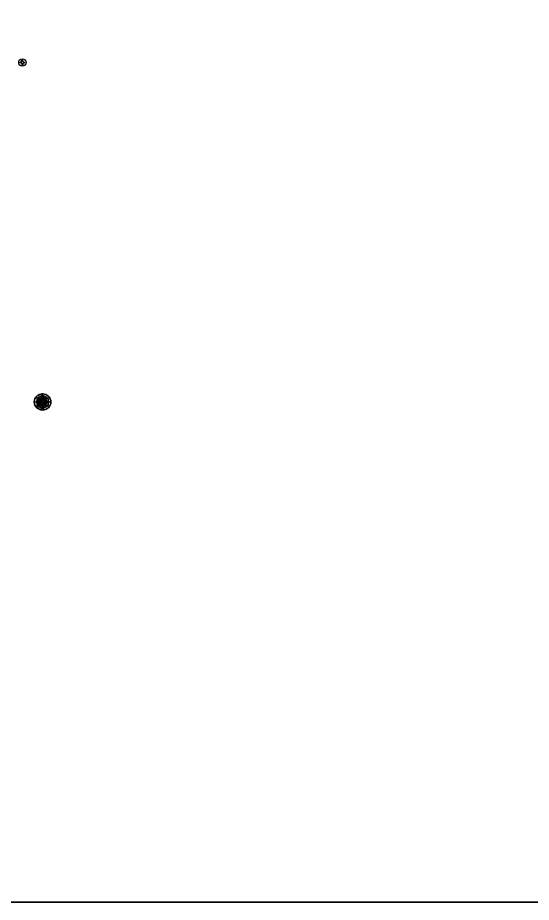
# Model space of a CAD drawing. Header units: millimetres. Extents: x -29692 to 34729, y -8412 to 43293.
# Drawn here: x -16300 to -15734, y 0 to 974 of the extents above; entities that cross this region are included whole.
import ezdxf

# ---------------------------------------------------------------- set-up
doc = ezdxf.new("R2010")
doc.units = ezdxf.units.MM
doc.linetypes.add('JIS_02_4.0', pattern=[5.5, 4, -1.5])
doc.layers.get('Defpoints').update_dxf_attribs({"color": 4, "lineweight": 35})
doc.layers.add('_0_023 _Линия_04', color=96, linetype='JIS_02_4.0', lineweight=9, plot=False)

# ---------------------------------------------------------------- blocks, each defined once
blk = doc.blocks.new('4.2')
at = {"color": 0, "linetype": 'ByBlock', "lineweight": -2}
for p, q in [((-2.5, -0.5), (-2.5, 0.5)), ((-1.5, 0.5), (-2.5, 0.5)), ((-1.5, -0.5), (-1.5, 0.5)), ((-0.5, 2.5), (0.5, 2.5)), ((-0.5, 1.5), (-0.5, 2.5)), ((-0.5, 1.5), (0.5, 1.5)), ((0.5, 1.5), (0.5, 2.5)), ((1.5, 0.5), (1.5, -0.5)), ((1.5, 0.5), (2.5, 0.5)), ((2.5, 0.5), (2.5, -0.5)), ((-1.5, -0.5), (-2.5, -0.5)), ((0.5, -1.5), (-0.5, -1.5)), ((-0.5, -1.5), (-0.5, -2.5)), ((0.5, -2.5), (-0.5, -2.5)), ((0.5, -1.5), (0.5, -2.5)), ((1.5, -0.5), (2.5, -0.5))]:
    blk.add_line(p, q, dxfattribs=at)
blk.add_circle((0, 0), 4.05, dxfattribs=at)
for centre, start, end in [((-1.5, 1.5), 270, 0), ((1.5, 1.5), 180, 270), ((-1.5, -1.5), 0, 90), ((1.5, -1.5), 90, 180)]:
    blk.add_arc(centre, 1, start, end, dxfattribs=at)
blk = doc.blocks.new('WURTH W-UR F 10x80 Top')
at = {"color": 0, "linetype": 'ByBlock', "lineweight": -2}
for p, q in [((0, 7.51), (-6.5, 3.75)), ((-6.5, 3.75), (-6.5, -3.75)), ((-5.69, 0.6), (-5.69, -0.6)), ((-5.69, 0.6), (-4.71, 0.6)), ((-4.84, 0.55), (-5.69, 0.55)), ((-4.88, 0.6), (-4.88, -0.6)), ((-2.47, 0.4), (-4.86, 0.4)), ((-3.1, 1.62), (-4.6, 1.62)), ((-3.04, 1.74), (-4.55, 1.74)), ((-3.02, 1.77), (-4.54, 1.77)), ((-2.64, 2.3), (-4.3, 2.3)), ((-2.49, 2.46), (-4.21, 2.46)), ((-2.45, 2.5), (-4.19, 2.5)), ((2.56, 4.15), (-2.56, 4.15)), ((-1.1, 4.75), (1.1, 4.75)), ((-0.6, 5.69), (-0.6, 4.15)), ((0.6, 5.69), (-0.6, 5.69)), ((0.6, 4.87), (-0.6, 4.87)), ((-0.55, 4.84), (-0.55, 5.69)), ((-0.03, 2.8), (0.02, 2.8)), ((0, -9.56), (0, 9.55)), ((6.5, 3.75), (0, 7.51)), ((0.55, 4.84), (0.55, 5.69)), ((0.6, 5.69), (0.6, 4.15)), ((4.19, 2.5), (2.45, 2.5)), ((4.86, 0.4), (2.47, 0.4)), ((4.21, 2.46), (2.49, 2.46)), ((4.3, 2.3), (2.64, 2.3)), ((4.54, 1.77), (3.02, 1.77)), ((4.55, 1.74), (3.04, 1.74)), ((4.6, 1.62), (3.1, 1.62)), ((4.71, 0.6), (5.69, 0.6)), ((5.69, 0.55), (4.84, 0.55)), ((4.87, 0.6), (4.87, -0.6)), ((5.69, 0.6), (5.69, -0.6)), ((6.5, -3.75), (6.5, 3.75)), ((-9.56, 0), (9.55, 0)), ((-6.5, -3.75), (0, -7.51)), ((-4.84, -0.55), (-5.69, -0.55)), ((-5.69, -0.6), (-4.71, -0.6)), ((-4.86, -0.4), (-2.47, -0.4)), ((-3.1, -1.62), (-4.6, -1.62)), ((-3.04, -1.74), (-4.55, -1.74)), ((-4.54, -1.77), (-3.02, -1.77)), ((-2.64, -2.3), (-4.3, -2.3)), ((-2.49, -2.46), (-4.21, -2.46)), ((-4.19, -2.5), (-2.45, -2.5)), ((2.56, -4.15), (-2.56, -4.15)), ((1.1, -4.75), (-1.1, -4.75)), ((-0.6, -4.15), (-0.6, -5.69)), ((0.6, -4.88), (-0.6, -4.88)), ((0.6, -5.69), (-0.6, -5.69)), ((-0.55, -5.69), (-0.55, -4.84)), ((0.03, -2.8), (-0.02, -2.8)), ((0, -7.51), (6.5, -3.75)), ((0.55, -5.69), (0.55, -4.84)), ((0.6, -4.15), (0.6, -5.69)), ((2.45, -2.5), (4.19, -2.5)), ((2.47, -0.4), (4.86, -0.4)), ((4.21, -2.46), (2.49, -2.46)), ((4.3, -2.3), (2.64, -2.3)), ((3.02, -1.77), (4.54, -1.77)), ((4.55, -1.74), (3.04, -1.74)), ((4.6, -1.62), (3.1, -1.62)), ((4.71, -0.6), (5.69, -0.6)), ((5.69, -0.55), (4.84, -0.55))]:
    blk.add_line(p, q, dxfattribs=at)
for points in [[(-2.42, 1.4), (-2.43, 1.4), (-2.46, 1.32), (-2.49, 1.24), (-2.5, 1.15), (-2.5, 1.07), (-2.48, 0.98), (-2.46, 0.9), (-2.41, 0.82), (-2.36, 0.75), (-2.32, 0.71)], [(-1.78, 1.66), (-1.93, 1.68), (-2.04, 1.67), (-2.14, 1.64), (-2.23, 1.6), (-2.31, 1.54), (-2.37, 1.48), (-2.42, 1.4)], [(-2.32, -0.71), (-2.22, -0.6), (-2.13, -0.46), (-2.08, -0.34), (-2.04, -0.2), (-2.02, -0.06), (-2.02, 0.09), (-2.04, 0.21), (-2.07, 0.33), (-2.12, 0.45), (-2.19, 0.55), (-2.32, 0.71)], [(-1.78, 1.66), (-1.63, 1.62), (-1.47, 1.62), (-1.33, 1.63), (-1.19, 1.66), (-1.06, 1.72), (-0.94, 1.79), (-0.84, 1.87), (-0.75, 1.96), (-0.68, 2.06), (-0.61, 2.17), (-0.54, 2.37)], [(0, 2.8), (0, 2.8), (-0.09, 2.79), (-0.17, 2.77), (-0.25, 2.74), (-0.32, 2.7), (-0.39, 2.64), (-0.45, 2.58), (-0.49, 2.5), (-0.53, 2.42), (-0.54, 2.37)], [(0.54, 2.37), (0.49, 2.52), (0.43, 2.6), (0.35, 2.68), (0.27, 2.73), (0.18, 2.77), (0.09, 2.79), (0, 2.8)], [(0.54, 2.37), (0.59, 2.22), (0.67, 2.08), (0.75, 1.97), (0.84, 1.87), (0.96, 1.78), (1.09, 1.71), (1.2, 1.66), (1.32, 1.63), (1.45, 1.62), (1.57, 1.62), (1.78, 1.66)], [(2.42, 1.4), (2.33, 1.53), (2.26, 1.58), (2.19, 1.62), (2.11, 1.65), (2.03, 1.67), (1.94, 1.68), (1.85, 1.67), (1.78, 1.66)], [(2.32, 0.71), (2.22, 0.6), (2.13, 0.46), (2.08, 0.34), (2.04, 0.2), (2.02, 0.06), (2.02, -0.09), (2.04, -0.21), (2.07, -0.33), (2.12, -0.45), (2.19, -0.55), (2.32, -0.71)], [(2.32, 0.71), (2.41, 0.82), (2.46, 0.91), (2.49, 1.02), (2.5, 1.11), (2.49, 1.22), (2.47, 1.3), (2.43, 1.39), (2.42, 1.4)], [(-2.32, -0.71), (-2.41, -0.82), (-2.46, -0.91), (-2.49, -1.02), (-2.5, -1.11), (-2.49, -1.22), (-2.47, -1.3), (-2.43, -1.39), (-2.42, -1.4)], [(-2.42, -1.4), (-2.33, -1.53), (-2.26, -1.58), (-2.19, -1.62), (-2.11, -1.65), (-2.03, -1.67), (-1.94, -1.68), (-1.85, -1.67), (-1.78, -1.66)], [(-0.54, -2.37), (-0.59, -2.22), (-0.67, -2.08), (-0.75, -1.97), (-0.84, -1.87), (-0.96, -1.78), (-1.09, -1.71), (-1.2, -1.66), (-1.32, -1.63), (-1.45, -1.62), (-1.57, -1.62), (-1.78, -1.66)], [(-0.54, -2.37), (-0.49, -2.52), (-0.43, -2.6), (-0.35, -2.68), (-0.27, -2.73), (-0.18, -2.77), (-0.09, -2.79), (0, -2.8)], [(0, -2.8), (0, -2.8), (0.09, -2.79), (0.17, -2.77), (0.25, -2.74), (0.32, -2.7), (0.39, -2.64), (0.45, -2.58), (0.49, -2.5), (0.53, -2.42), (0.54, -2.37)], [(1.78, -1.66), (1.63, -1.62), (1.47, -1.62), (1.33, -1.63), (1.19, -1.66), (1.06, -1.72), (0.94, -1.79), (0.84, -1.87), (0.75, -1.96), (0.68, -2.06), (0.61, -2.17), (0.54, -2.37)], [(1.78, -1.66), (1.93, -1.68), (2.04, -1.67), (2.14, -1.64), (2.23, -1.6), (2.31, -1.54), (2.37, -1.48), (2.42, -1.4)], [(2.42, -1.4), (2.43, -1.4), (2.46, -1.32), (2.49, -1.24), (2.5, -1.15), (2.5, -1.07), (2.48, -0.98), (2.46, -0.9), (2.41, -0.82), (2.36, -0.75), (2.32, -0.71)]]:
    blk.add_lwpolyline(points, dxfattribs=at)
for radius in [9.1, 8.75, 6.5, 4.87, 3.5, 3.5, 2.8]:
    blk.add_circle((0, 0), radius, dxfattribs=at)
for radius, start, end in [(4.75, 97.25675, 262.74325), (4.62, 4.96151, 175.03849), (3.13, 7.35404, 172.64596), (2.5, 9.2069, 170.7931), (1.91, 75, 15), (4.75, 277.25675, 82.74325), (4.62, 184.96151, 355.03849), (3.13, 187.35404, 352.64596), (2.5, 189.2069, 350.7931)]:
    blk.add_arc((0, 0), radius, start, end, dxfattribs=at)
blk = doc.blocks.new('WURTH_W-UR_F_10x80_p')
at = {"color": 0, "linetype": 'ByBlock', "lineweight": -2}
for p, q in [((0, 7.51), (-6.5, 3.75)), ((-6.5, 3.75), (-6.5, -3.75)), ((-5.69, 0.6), (-5.69, -0.6)), ((-5.69, 0.6), (-4.71, 0.6)), ((-4.84, 0.55), (-5.69, 0.55)), ((-4.88, 0.6), (-4.88, -0.6)), ((-2.47, 0.4), (-4.86, 0.4)), ((-3.1, 1.62), (-4.6, 1.62)), ((-3.04, 1.74), (-4.55, 1.74)), ((-3.02, 1.77), (-4.54, 1.77)), ((-2.64, 2.3), (-4.3, 2.3)), ((-2.49, 2.46), (-4.21, 2.46)), ((-2.45, 2.5), (-4.19, 2.5)), ((2.56, 4.15), (-2.56, 4.15)), ((-1.1, 4.75), (1.1, 4.75)), ((-0.6, 5.69), (-0.6, 4.15)), ((0.6, 5.69), (-0.6, 5.69)), ((0.6, 4.87), (-0.6, 4.87)), ((-0.55, 4.84), (-0.55, 5.69)), ((-0.03, 2.8), (0.02, 2.8)), ((0, -9.56), (0, 9.55)), ((6.5, 3.75), (0, 7.51)), ((0.55, 4.84), (0.55, 5.69)), ((0.6, 5.69), (0.6, 4.15)), ((4.19, 2.5), (2.45, 2.5)), ((4.86, 0.4), (2.47, 0.4)), ((4.21, 2.46), (2.49, 2.46)), ((4.3, 2.3), (2.64, 2.3)), ((4.54, 1.77), (3.02, 1.77)), ((4.55, 1.74), (3.04, 1.74)), ((4.6, 1.62), (3.1, 1.62)), ((4.71, 0.6), (5.69, 0.6)), ((5.69, 0.55), (4.84, 0.55)), ((4.87, 0.6), (4.87, -0.6)), ((5.69, 0.6), (5.69, -0.6)), ((6.5, -3.75), (6.5, 3.75)), ((-9.56, 0), (9.55, 0)), ((-6.5, -3.75), (0, -7.51)), ((-4.84, -0.55), (-5.69, -0.55)), ((-5.69, -0.6), (-4.71, -0.6)), ((-4.86, -0.4), (-2.47, -0.4)), ((-3.1, -1.62), (-4.6, -1.62)), ((-3.04, -1.74), (-4.55, -1.74)), ((-4.54, -1.77), (-3.02, -1.77)), ((-2.64, -2.3), (-4.3, -2.3)), ((-2.49, -2.46), (-4.21, -2.46)), ((-4.19, -2.5), (-2.45, -2.5)), ((2.56, -4.15), (-2.56, -4.15)), ((1.1, -4.75), (-1.1, -4.75)), ((-0.6, -4.15), (-0.6, -5.69)), ((0.6, -4.88), (-0.6, -4.88)), ((0.6, -5.69), (-0.6, -5.69)), ((-0.55, -5.69), (-0.55, -4.84)), ((0.03, -2.8), (-0.02, -2.8)), ((0, -7.51), (6.5, -3.75)), ((0.55, -5.69), (0.55, -4.84)), ((0.6, -4.15), (0.6, -5.69)), ((2.45, -2.5), (4.19, -2.5)), ((2.47, -0.4), (4.86, -0.4)), ((4.21, -2.46), (2.49, -2.46)), ((4.3, -2.3), (2.64, -2.3)), ((3.02, -1.77), (4.54, -1.77)), ((4.55, -1.74), (3.04, -1.74)), ((4.6, -1.62), (3.1, -1.62)), ((4.71, -0.6), (5.69, -0.6)), ((5.69, -0.55), (4.84, -0.55))]:
    blk.add_line(p, q, dxfattribs=at)
for points in [[(-2.42, 1.4), (-2.43, 1.4), (-2.46, 1.32), (-2.49, 1.24), (-2.5, 1.15), (-2.5, 1.07), (-2.48, 0.98), (-2.46, 0.9), (-2.41, 0.82), (-2.36, 0.75), (-2.32, 0.71)], [(-1.78, 1.66), (-1.93, 1.68), (-2.04, 1.67), (-2.14, 1.64), (-2.23, 1.6), (-2.31, 1.54), (-2.37, 1.48), (-2.42, 1.4)], [(-2.32, -0.71), (-2.22, -0.6), (-2.13, -0.46), (-2.08, -0.34), (-2.04, -0.2), (-2.02, -0.06), (-2.02, 0.09), (-2.04, 0.21), (-2.07, 0.33), (-2.12, 0.45), (-2.19, 0.55), (-2.32, 0.71)], [(-1.78, 1.66), (-1.63, 1.62), (-1.47, 1.62), (-1.33, 1.63), (-1.19, 1.66), (-1.06, 1.72), (-0.94, 1.79), (-0.84, 1.87), (-0.75, 1.96), (-0.68, 2.06), (-0.61, 2.17), (-0.54, 2.37)], [(0, 2.8), (0, 2.8), (-0.09, 2.79), (-0.17, 2.77), (-0.25, 2.74), (-0.32, 2.7), (-0.39, 2.64), (-0.45, 2.58), (-0.49, 2.5), (-0.53, 2.42), (-0.54, 2.37)], [(0.54, 2.37), (0.49, 2.52), (0.43, 2.6), (0.35, 2.68), (0.27, 2.73), (0.18, 2.77), (0.09, 2.79), (0, 2.8)], [(0.54, 2.37), (0.59, 2.22), (0.67, 2.08), (0.75, 1.97), (0.84, 1.87), (0.96, 1.78), (1.09, 1.71), (1.2, 1.66), (1.32, 1.63), (1.45, 1.62), (1.57, 1.62), (1.78, 1.66)], [(2.42, 1.4), (2.33, 1.53), (2.26, 1.58), (2.19, 1.62), (2.11, 1.65), (2.03, 1.67), (1.94, 1.68), (1.85, 1.67), (1.78, 1.66)], [(2.32, 0.71), (2.22, 0.6), (2.13, 0.46), (2.08, 0.34), (2.04, 0.2), (2.02, 0.06), (2.02, -0.09), (2.04, -0.21), (2.07, -0.33), (2.12, -0.45), (2.19, -0.55), (2.32, -0.71)], [(2.32, 0.71), (2.41, 0.82), (2.46, 0.91), (2.49, 1.02), (2.5, 1.11), (2.49, 1.22), (2.47, 1.3), (2.43, 1.39), (2.42, 1.4)], [(-2.32, -0.71), (-2.41, -0.82), (-2.46, -0.91), (-2.49, -1.02), (-2.5, -1.11), (-2.49, -1.22), (-2.47, -1.3), (-2.43, -1.39), (-2.42, -1.4)], [(-2.42, -1.4), (-2.33, -1.53), (-2.26, -1.58), (-2.19, -1.62), (-2.11, -1.65), (-2.03, -1.67), (-1.94, -1.68), (-1.85, -1.67), (-1.78, -1.66)], [(-0.54, -2.37), (-0.59, -2.22), (-0.67, -2.08), (-0.75, -1.97), (-0.84, -1.87), (-0.96, -1.78), (-1.09, -1.71), (-1.2, -1.66), (-1.32, -1.63), (-1.45, -1.62), (-1.57, -1.62), (-1.78, -1.66)], [(-0.54, -2.37), (-0.49, -2.52), (-0.43, -2.6), (-0.35, -2.68), (-0.27, -2.73), (-0.18, -2.77), (-0.09, -2.79), (0, -2.8)], [(0, -2.8), (0, -2.8), (0.09, -2.79), (0.17, -2.77), (0.25, -2.74), (0.32, -2.7), (0.39, -2.64), (0.45, -2.58), (0.49, -2.5), (0.53, -2.42), (0.54, -2.37)], [(1.78, -1.66), (1.63, -1.62), (1.47, -1.62), (1.33, -1.63), (1.19, -1.66), (1.06, -1.72), (0.94, -1.79), (0.84, -1.87), (0.75, -1.96), (0.68, -2.06), (0.61, -2.17), (0.54, -2.37)], [(1.78, -1.66), (1.93, -1.68), (2.04, -1.67), (2.14, -1.64), (2.23, -1.6), (2.31, -1.54), (2.37, -1.48), (2.42, -1.4)], [(2.42, -1.4), (2.43, -1.4), (2.46, -1.32), (2.49, -1.24), (2.5, -1.15), (2.5, -1.07), (2.48, -0.98), (2.46, -0.9), (2.41, -0.82), (2.36, -0.75), (2.32, -0.71)]]:
    blk.add_lwpolyline(points, dxfattribs=at)
for radius in [9.1, 8.75, 6.5, 4.87, 3.5, 3.5, 2.8]:
    blk.add_circle((0, 0), radius, dxfattribs=at)
for radius, start, end in [(4.75, 97.25675, 262.74325), (4.62, 4.96151, 175.03849), (3.13, 7.35404, 172.64596), (2.5, 9.2069, 170.7931), (1.91, 75, 15), (4.75, 277.25675, 82.74325), (4.62, 184.96151, 355.03849), (3.13, 187.35404, 352.64596), (2.5, 189.2069, 350.7931)]:
    blk.add_arc((0, 0), radius, start, end, dxfattribs=at)
blk.add_blockref('WURTH W-UR F 10x80 Top', (0, 0), dxfattribs=at)

msp = doc.modelspace()

# ---------------------------------------------------------------- linework, layer by layer
at = {"layer": '_0_023 _Линия_04', "ltscale": 5, "transparency": 33554687}
msp.add_lwpolyline([(-16984.319, 2250), (-14484.319, 2250), (-14484.319, 0), (-16984.319, 0)], close=True, dxfattribs=at)
at = {"layer": 'Defpoints', "color": 6}
msp.add_xline((0, 0), (1, 0), dxfattribs=at)

# ---------------------------------------------------------------- block references
at = {"color": 0, "linetype": 'ByBlock', "lineweight": -2, "rotation": 90}
msp.add_blockref('4.2', (-16295.033, 924.615), dxfattribs=at)
at = {"color": 0, "linetype": 'ByBlock', "lineweight": -2}
msp.add_blockref('WURTH_W-UR_F_10x80_p', (-16272.74, 550.896), dxfattribs=at)

doc.saveas('drawing.dxf')
